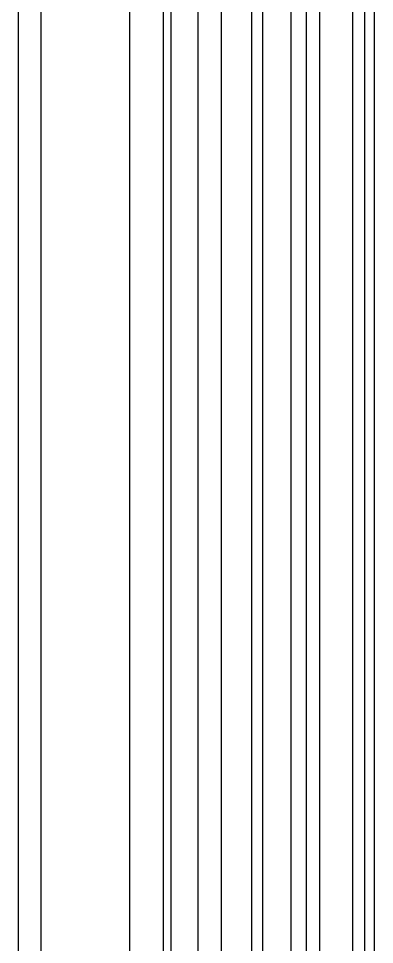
# Model space of a CAD drawing. Extents: x 6 to 134, y 1 to 99.
# Drawn here: x 59.384 to 61.238, y 15.653 to 20.481 of the extents above; entities that cross this region are included whole.
import ezdxf

# ---------------------------------------------------------------- set-up
doc = ezdxf.new("R2010")
doc.units = 0
doc.header["$MEASUREMENT"] = 0
doc.layers.add('OBJECT', color=7, linetype='CONTINUOUS')

msp = doc.modelspace()

# ---------------------------------------------------------------- linework, layer by layer
at = {"layer": 'OBJECT'}
for p, q in [((59.3837, 12.7794), (59.3837, 28.3434)), ((59.502, 12.7794), (59.502, 28.3434)), ((59.9644, 13.4161), (59.9644, 28.3434)), ((60.1394, 13.5218), (60.1394, 28.3514)), ((60.1781, 13.5061), (60.1781, 28.3434)), ((60.3188, 12.7794), (60.3188, 28.3434)), ((60.4418, 12.7794), (60.4418, 27.7964)), ((60.5989, 12.7794), (60.5989, 27.7964)), ((60.6567, 12.7794), (60.6567, 27.7964)), ((60.8032, 12.7894), (60.8032, 27.7694)), ((60.8838, 12.7894), (60.8838, 27.7694)), ((60.954, 12.7894), (60.954, 27.7694)), ((61.1257, 12.7894), (61.1257, 27.7694)), ((61.188, 12.7894), (61.188, 27.7694)), ((61.238, 12.7894), (61.238, 27.7694))]:
    msp.add_line(p, q, dxfattribs=at)

doc.saveas('drawing.dxf')
